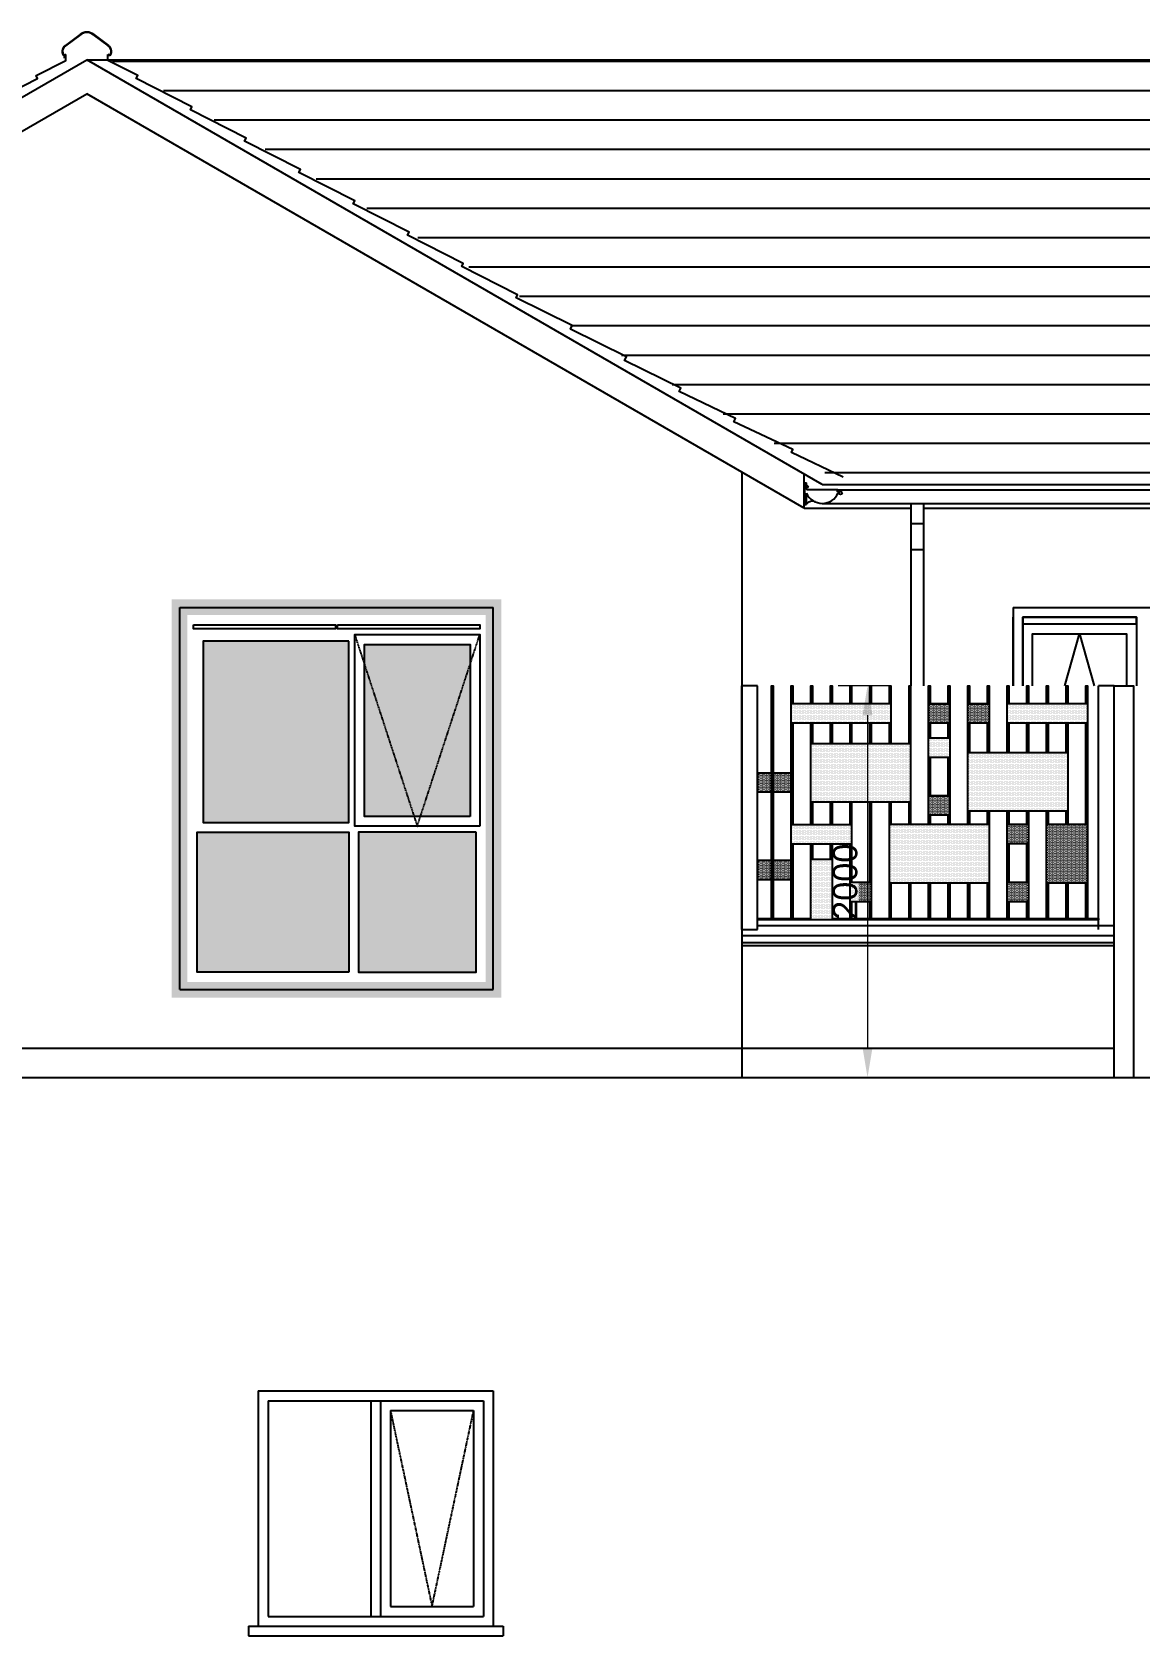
# Model space of a CAD drawing. Header units: inches. Extents: x -48459 to 205009, y 10398 to 54474.
# Drawn here: x 116167 to 121824, y 44974 to 53162 of the extents above; entities that cross this region are included whole.
import ezdxf

# ---------------------------------------------------------------- set-up
doc = ezdxf.new("R2010")
doc.units = ezdxf.units.IN
doc.header["$MEASUREMENT"] = 0
for name, pattern in [('13-42_First_Flr_Plan_XREF$0$HIDDEN', [0.375, 0.25, -0.125]), ('14-08 - Household Unit Master X-ref$0$DASHED2', [9.525, 6.35, -3.175]), ('DASHED', [19.05, 12.7, -6.35]), ('HIDDEN', [4.5, 1.5, -1.5, 1.5])]:
    doc.linetypes.add(name, pattern=pattern)
doc.layers.add('.', color=80, linetype='Continuous', lineweight=18)
for name, color, linetype in [('10-095_Xref_Sections$0$AR-Roof', 2, 'Continuous'), ('AR-backround', 9, 'Continuous'), ('AR-BRICK', 253, 'Continuous'), ('AR-DIM', 8, 'Continuous'), ('AR-DOOR-HATCH', 9, 'Continuous'), ('AR-HIDDEN-OVER', 8, 'DASHED'), ('AR-NEW-WALL', 2, 'Continuous'), ('AR-RAILING', 8, 'Continuous'), ('AR-RAINWATER', 8, 'Continuous'), ('AR-ROOF-LINE', 8, 'Continuous'), ('AR-RWP', 8, 'Continuous'), ('AR-WIND-FRAM', 4, 'Continuous'), ('QSS ELEVATION 2', 2, 'Continuous'), ('QSS ELEVATION 4', 8, 'Continuous')]:
    doc.layers.add(name, color=color, linetype=linetype)
doc.layers.add('AR-DEMOLITIONS', color=1, linetype='13-42_First_Flr_Plan_XREF$0$HIDDEN', true_color=0xff0000)
doc.layers.get('AR-DIM').off()
doc.styles.add('MS_1.50_2.5mm', font='arial.ttf', dxfattribs={"height": 125})
doc.dimstyles.new('MS_1.50_2.5mm', dxfattribs={"dimtxt": 125, "dimasz": 150, "dimexe": 150, "dimexo": 100, "dimgap": 50, "dimtad": 1, "dimtoh": 1, "dimdec": 0, "dimdsep": 46, "dimtxsty": 'MS_1.50_2.5mm', "dimcen": 150, "dimclre": 256, "dimclrt": 4, "dimadec": 0, "dimazin": 0, "dimtfac": 1, "dimtdec": 0, "dimtix": 1, "dimtmove": 2, "dimatfit": 2, "dimfxl": 1, "dimlwd": 18, "dimlwe": 18, "dimarcsym": 0})

# ---------------------------------------------------------------- blocks, each defined once
blk = doc.blocks.new('GUTTER END')
at = {"layer": '10-095_Xref_Sections$0$AR-Roof', "color": 8}
for p, q in [((0, -110), (0, 0)), ((0, 0), (8, 0)), ((8, -15.7), (8, 0)), ((8, -10), (18.2, -20.2)), ((8, -15.7), (15.4, -23)), ((8, -109.5), (8, -52.5)), ((167.7, -35.9), (10.6, -35.9)), ((15.4, -23), (18.2, -20.2)), ((165, -43.7), (167.2, -36.5)), ((182.4, -43.7), (165, -43.7)), ((169.4, -37.1), (168.1, -42.4)), ((174.4, -51.7), (170.4, -51.7)), ((0, -110), (6.1, -110))]:
    blk.add_line(p, q, dxfattribs=at)
blk.add_circle((182.4, -51.7), 8, dxfattribs=at)
for centre, radius, start, end in [((89, -15.7), 81, 180, 194.48071), ((89, -15.7), 89, 204.47912, 336.14055), ((168.2, -36.8), 1, 71.55544, 162.92141), ((169, -42.7), 1, 166.03075, 270), ((168.4, -36.9), 1, 346.03075, 71.55544), ((6.1, -106), 4, 270, 317.14473), ((38.8, -131.8), 37.7, 67.92205, 142.22838)]:
    blk.add_arc(centre, radius, start, end, dxfattribs=at)
blk = doc.blocks.new('*D385')
at = {"layer": 'AR-RAILING', "lineweight": 18, "transparency": 16777216}
for p, q in [((120553.8, 49824.2), (120283.1, 49824.2)), ((120553.8, 47824.2), (120283.1, 47824.2))]:
    blk.add_line(p, q, dxfattribs=at)
at = {"layer": 'AR-RAILING', "color": 0, "lineweight": 18, "transparency": 16777216}
blk.add_line((120433.1, 49674.2), (120433.1, 47974.2), dxfattribs=at)
at = {"layer": 'AR-RAILING', "color": 0, "transparency": 16777216}
for points in [[(120408.1, 49674.2), (120458.1, 49674.2), (120433.1, 49824.2)], [(120408.1, 47974.2), (120458.1, 47974.2), (120433.1, 47824.2)]]:
    blk.add_solid(points, dxfattribs=at)
at = {"layer": 'Defpoints', "color": 0, "transparency": 16777216}
for p in [(120653.8, 49824.2), (120433.1, 47824.2), (120653.8, 47824.2)]:
    blk.add_point(p, dxfattribs=at)
at = {"layer": 'AR-RAILING', "color": 4, "transparency": 16777216, "insert": (120319.3, 48824.2), "char_height": 125, "attachment_point": 5, "rotation": 90, "style": 'MS_1.50_2.5mm'}
blk.add_mtext('2000', dxfattribs=at)
blk = doc.blocks.new('LAVENDER OUTLINE WINDOW')
at = {"layer": '.', "true_color": 0xcd38ff, "transparency": 33554559}
h = blk.add_hatch(color=200, dxfattribs=at)
h.dxf.hatch_style = 1
h.paths.add_polyline_path([(1682.2, 2033), (-0.5, 2033), (-0.5, 0), (1682.2, 0)])
h.paths.add_polyline_path([(79.7, 1952.8), (1602, 1952.8), (1602, 80.2), (79.7, 80.2)], flags=16)
at = {"layer": 'AR-DOOR-HATCH'}
h = blk.add_hatch(color=254, dxfattribs=at)
h.paths.add_polyline_path([(903.7, 130), (130, 130), (130, 844.5), (903.7, 844.5)])
h.paths.add_polyline_path([(1553.7, 844.5), (953.7, 844.5), (953.7, 130), (1553.7, 130)])
h.paths.add_polyline_path([(1522.7, 1803), (983.7, 1803), (983.7, 924.5), (1522.7, 924.5)])
h.paths.add_polyline_path([(903.7, 1820.4), (160, 1820.4), (160, 894.5), (903.7, 894.5)])
at = {"color": 252, "linetype": '14-08 - Household Unit Master X-ref$0$DASHED2', "ltscale": 0.5}
for points in [[(1682.7, 0), (0, 0), (0, 2033), (1682.7, 2033)], [(1602.5, 80.2), (80.2, 80.2), (80.2, 1952.8), (1602.5, 1952.8)]]:
    blk.add_lwpolyline(points, close=True, dxfattribs=at)
at = {"layer": 'AR-HIDDEN-OVER', "linetype": 'HIDDEN'}
blk.add_lwpolyline([(933.7, 1853), (1253.2, 874.5), (1572.7, 1853)], dxfattribs=at)
at = {"layer": 'QSS ELEVATION 2', "color": 4}
for p, q in [((41.5, 41.5), (41.5, 1991.5)), ((41.5, 1991.5), (1641.2, 1991.5)), ((1641.2, 41.5), (1641.2, 1991.5)), ((41.5, 41.5), (1641.2, 41.5))]:
    blk.add_line(p, q, dxfattribs=at)
at = {"layer": 'QSS ELEVATION 4'}
for points in [[(110, 1903), (836.4, 1903), (836.4, 1883), (110, 1883)], [(846.4, 1903), (1572.7, 1903), (1572.7, 1883), (846.4, 1883)], [(903.7, 1820.4), (160, 1820.4), (160, 894.5), (903.7, 894.5)], [(903.7, 1820.4), (160, 1820.4), (160, 894.5), (903.7, 894.5)], [(1572.7, 874.5), (933.7, 874.5), (933.7, 1853), (1572.7, 1853)], [(1522.7, 924.5), (983.7, 924.5), (983.7, 1803), (1522.7, 1803)], [(903.7, 130), (130, 130), (130, 844.5), (903.7, 844.5)], [(1553.7, 844.5), (953.7, 844.5), (953.7, 130), (1553.7, 130)]]:
    blk.add_lwpolyline(points, close=True, dxfattribs=at)

msp = doc.modelspace()

# ---------------------------------------------------------------- hatches: boundary and pattern name
at = {"layer": '.', "transparency": 33554559}
h = msp.add_hatch(dxfattribs=at)
h.set_pattern_fill('DOTS', color=254, scale=100)
h.set_pattern_definition([(0, (90530.3415, -7e-12), (3.125, 6.25), [0, -6.25])])
h.paths.add_polyline_path([(120552.6, 49734.2), (120043.1, 49734.2), (120043.1, 49634.2), (120552.6, 49634.2)])
h = msp.add_hatch(dxfattribs=at)
h.set_pattern_fill('DOTS', color=254, scale=100)
h.set_pattern_definition([(0, (91232.3844, -7e-12), (3.125, 6.25), [0, -6.25])])
h.paths.add_polyline_path([(120945.8, 49734.2), (120945.8, 49634.2), (121054.1, 49634.2), (121054.1, 49734.2)])
h.paths.add_polyline_path([(120853.5, 49634.2), (120853.5, 49734.2), (120745.2, 49734.2), (120745.2, 49634.2)])
h = msp.add_hatch(dxfattribs=at)
h.set_pattern_fill('DOTS', color=254, scale=100)
h.set_pattern_definition([(0, (91633.552, -7e-12), (3.125, 6.25), [0, -6.25])])
h.paths.add_polyline_path([(121555.5, 49734.2), (121146.4, 49734.2), (121146.4, 49634.2), (121555.5, 49634.2)])
h = msp.add_hatch(dxfattribs=at)
h.set_pattern_fill('DOTS', color=254, scale=100)
h.set_pattern_definition([(0, (89940.119, -7e-12), (3.125, 6.25), [0, -6.25])])
h.paths.add_polyline_path([(120853.5, 49558.7), (120745.2, 49558.7), (120745.2, 49458.7), (120853.5, 49458.7)])
h = msp.add_hatch(dxfattribs=at)
h.set_pattern_fill('DOTS', color=254, scale=100)
h.set_pattern_definition([(0, (90690.6166, -7e-12), (3.125, 6.25), [0, -6.25])])
h.paths.add_polyline_path([(120652.9, 49530.7), (120143.4, 49530.7), (120143.4, 49230.7), (120652.9, 49230.7)])
h = msp.add_hatch(dxfattribs=at)
h.set_pattern_fill('DOTS', color=254, scale=100)
h.set_pattern_definition([(0, (90718.509, -7e-12), (3.125, 6.25), [0, -6.25])])
h.paths.add_polyline_path([(121455.2, 49484.1), (120945.8, 49484.1), (120945.8, 49184.1), (121455.2, 49184.1)])
h = msp.add_hatch(dxfattribs=at)
h.set_pattern_fill('DOTS', color=254, scale=100)
h.set_pattern_definition([(0, (89220.162, -178.019), (3.125, 6.25), [0, -6.25])])
h.paths.add_polyline_path([(120051.1, 49380.7), (119871.9, 49380.7), (119871.9, 49280.7), (120051.1, 49280.7)])
h = msp.add_hatch(dxfattribs=at)
h.set_pattern_fill('DOTS', color=254, scale=100)
h.set_pattern_definition([(0, (89940.119, -294.351), (3.125, 6.25), [0, -6.25])])
h.paths.add_polyline_path([(120853.5, 49264.4), (120745.2, 49264.4), (120745.2, 49164.4), (120853.5, 49164.4)])
h = msp.add_hatch(dxfattribs=at)
h.set_pattern_fill('DOTS', color=254, scale=100)
h.set_pattern_definition([(0, (89521.0374, -443.0366), (3.125, 6.25), [0, -6.25])])
h.paths.add_polyline_path([(120352, 49115.7), (120043.1, 49115.7), (120043.1, 49015.7), (120352, 49015.7)])
h = msp.add_hatch(dxfattribs=at)
h.set_pattern_fill('DOTS', color=254, scale=100)
h.set_pattern_definition([(0, (91075.9114, -413.4455), (3.125, 6.25), [0, -6.25])])
h.paths.add_polyline_path([(121054.1, 49117.3), (120544.6, 49117.3), (120544.6, 48817.3), (121054.1, 48817.3)])
h = msp.add_hatch(dxfattribs=at)
h.set_pattern_fill('DOTS', color=254, scale=100)
h.set_pattern_definition([(0, (90333.832, -441.465), (3.125, 6.25), [0, -6.25])])
h.paths.add_polyline_path([(121254.7, 49117.3), (121146.4, 49117.3), (121146.4, 49017.3), (121254.7, 49017.3)])
h = msp.add_hatch(dxfattribs=at)
h.set_pattern_fill('DOTS', color=254, scale=100)
h.set_pattern_definition([(0, (91846.501, -413.4455), (3.125, 6.25), [0, -6.25])])
h.paths.add_polyline_path([(121555.5, 49117.3), (121346.9, 49117.3), (121346.9, 48817.3), (121555.5, 48817.3)])
h = msp.add_hatch(dxfattribs=at)
h.set_pattern_fill('DOTS', color=254, scale=100)
h.set_pattern_definition([(0, (89220.162, -624.428), (3.125, 6.25), [0, -6.25])])
h.paths.add_polyline_path([(120051.1, 48934.3), (119871.9, 48934.3), (119871.9, 48834.3), (120051.1, 48834.3)])
h = msp.add_hatch(dxfattribs=at)
h.set_pattern_fill('DOTS', color=254, scale=100)
h.set_pattern_definition([(0, (89327.427, -414.613), (3.125, 6.25), [0, -6.25])])
h.paths.add_polyline_path([(120251.7, 48939.9), (120143.4, 48939.9), (120143.4, 48629.2), (120251.7, 48629.2)])
h = msp.add_hatch(dxfattribs=at)
h.set_pattern_fill('DOTS', color=254, scale=100)
h.set_pattern_definition([(0, (89521.0374, -737.388), (3.125, 6.25), [0, -6.25])])
h.paths.add_polyline_path([(120452.3, 48821.3), (120344, 48821.3), (120344, 48721.3), (120452.3, 48721.3)])
h = msp.add_hatch(dxfattribs=at)
h.set_pattern_fill('DOTS', color=254, scale=100)
h.set_pattern_definition([(0, (90333.832, -737.388), (3.125, 6.25), [0, -6.25])])
h.paths.add_polyline_path([(121254.7, 48821.3), (121146.4, 48821.3), (121146.4, 48721.3), (121254.7, 48721.3)])
at = {"layer": 'AR-BRICK', "transparency": 33554687}
h = msp.add_hatch(dxfattribs=at)
h.set_pattern_fill('ANSI31', color=254, scale=1200, angle=135)
h.set_pattern_definition([(180, (0.02, -87), (-1e-14, -150), [])])
h.paths.add_polyline_path([(131901.9, 50852.7), (131901.9, 53020.1), (116473.7, 53073.3), (120227.7, 50906)])

# ---------------------------------------------------------------- linework, layer by layer
at = {"layer": 'AR-backround', "color": 8}
msp.add_line((113101.9, 47974.2), (121691.9, 47974.2), dxfattribs=at)
at = {"layer": 'AR-backround'}
msp.add_line((110101.9, 47824.2), (137131.4, 47824.2), dxfattribs=at)
at = {"layer": 'AR-HIDDEN-OVER', "linetype": 'HIDDEN'}
msp.add_lwpolyline([(117996.9, 46124.2), (118209.4, 45124.2), (118421.9, 46124.2)], dxfattribs=at)
at = {"layer": 'AR-NEW-WALL'}
msp.add_line((119791.9, 50915.6), (119791.9, 47824.2), dxfattribs=at)
at = {"layer": 'AR-RAILING'}
for p, q in [((119791.9, 48580.6), (119871.9, 48580.6)), ((121691.9, 48599.2), (119871.9, 48599.2))]:
    msp.add_line(p, q, dxfattribs=at)
for points in [[(119942.9, 48792.9), (119942.9, 49824.2), (119950.9, 49824.2), (119950.9, 49734.2)], [(120043.1, 48792.9), (120043.1, 49824.2), (120051.1, 49824.2), (120051.1, 49734.2)], [(120143.4, 49734.2), (120143.4, 49824.2), (120151.4, 49824.2), (120151.4, 49734.2)], [(120243.7, 49734.2), (120243.7, 49824.2), (120251.7, 49824.2), (120251.7, 49734.2)], [(120344, 49734.2), (120344, 49824.2), (120352, 49824.2), (120352, 49734.2)], [(120444.3, 49734.2), (120444.3, 49824.2), (120452.3, 49824.2), (120452.3, 49734.2)], [(120544.6, 49734.2), (120544.6, 49824.2), (120552.6, 49824.2), (120552.6, 49530.7)], [(120644.9, 49530.7), (120644.9, 49824.2), (120652.9, 49824.2), (120652.9, 49117.3)], [(120745.2, 49117.3), (120745.2, 49824.2), (120753.2, 49824.2), (120753.2, 49734.2)], [(120845.5, 49734.2), (120845.5, 49824.2), (120853.5, 49824.2), (120853.5, 49117.3)], [(120945.8, 49117.3), (120945.8, 49824.2), (120953.8, 49824.2), (120953.8, 49734.2)], [(121046.1, 49734.2), (121046.1, 49824.2), (121054.1, 49824.2), (121054.1, 49484.1)], [(121146.4, 49484.1), (121146.4, 49824.2), (121154.4, 49824.2), (121154.4, 49734.2)], [(121246.7, 49734.2), (121246.7, 49824.2), (121254.7, 49824.2), (121254.7, 49734.2)], [(121346.9, 49734.2), (121346.9, 49824.2), (121354.9, 49824.2), (121354.9, 49734.2)], [(121447.2, 49734.2), (121447.2, 49824.2), (121455.2, 49824.2), (121455.2, 49734.2)], [(121547.5, 49734.2), (121547.5, 49824.2), (121555.5, 49824.2), (121555.5, 48637.2), (121547.5, 48637.2), (121547.5, 48792.9)], [(121691.9, 47824.2), (121691.9, 49824.2), (121791.9, 49824.2), (121791.9, 47824.2)], [(119950.9, 49734.2), (119950.9, 49015.7)], [(120051.1, 49634.2), (120051.1, 49115.7)], [(120143.4, 49115.7), (120143.4, 49634.2)], [(120151.4, 49634.2), (120151.4, 49530.7)], [(120243.7, 49530.7), (120243.7, 49634.2)], [(120251.7, 49634.2), (120251.7, 49530.7)], [(120344, 49530.7), (120344, 49634.2)], [(120352, 49634.2), (120352, 49530.7)], [(120444.3, 49530.7), (120444.3, 49634.2)], [(120452.3, 49634.2), (120452.3, 49530.7)], [(120544.6, 49530.7), (120544.6, 49634.2)], [(120753.2, 49634.2), (120753.2, 49558.7)], [(120845.5, 49558.7), (120845.5, 49634.2)], [(120953.8, 49634.2), (120953.8, 49484.1)], [(121046.1, 49484.1), (121046.1, 49634.2)], [(121154.4, 49634.2), (121154.4, 49484.1)], [(121246.7, 49484.1), (121246.7, 49634.2)], [(121254.7, 49634.2), (121254.7, 49484.1)], [(121346.9, 49484.1), (121346.9, 49634.2)], [(121354.9, 49634.2), (121354.9, 49484.1)], [(121447.2, 49484.1), (121447.2, 49634.2)], [(121455.2, 49634.2), (121455.2, 49117.3)], [(121547.5, 49117.3), (121547.5, 49634.2)], [(120143.4, 49530.7), (120652.9, 49530.7), (120652.9, 49230.7), (120143.4, 49230.7), (120143.4, 49530.7)], [(120753.2, 49458.7), (120753.2, 49264.4)], [(120845.5, 49264.4), (120845.5, 49458.7)], [(120945.8, 49484.1), (121455.2, 49484.1), (121455.2, 49184.1), (120945.8, 49184.1), (120945.8, 49484.1)], [(120151.4, 49230.7), (120151.4, 49115.7)], [(120243.7, 49115.7), (120243.7, 49230.7)], [(120251.7, 49230.7), (120251.7, 49115.7)], [(120344, 49115.7), (120344, 49230.7)], [(120352, 49230.7), (120352, 48821.3)], [(120444.3, 48821.3), (120444.3, 49230.7)], [(120452.3, 49230.7), (120452.3, 48637.2), (120444.3, 48637.2), (120444.3, 48721.3)], [(120544.6, 48792.9), (120544.6, 49230.7)], [(120552.6, 49230.7), (120552.6, 49117.3)], [(120644.9, 49117.3), (120644.9, 49230.7)], [(120753.2, 49164.4), (120753.2, 49117.3)], [(120845.5, 49117.3), (120845.5, 49164.4)], [(120953.8, 49184.1), (120953.8, 49117.3)], [(121046.1, 49117.3), (121046.1, 49184.1)], [(121054.1, 49184.1), (121054.1, 48637.2), (121046.1, 48637.2), (121046.1, 48792.9)], [(121146.4, 48792.9), (121146.4, 49184.1)], [(121154.4, 49184.1), (121154.4, 49117.3)], [(121246.7, 49117.3), (121246.7, 49184.1)], [(121254.7, 49184.1), (121254.7, 48637.2), (121246.7, 48637.2), (121246.7, 48721.3)], [(121346.9, 48792.9), (121346.9, 49184.1)], [(121354.9, 49184.1), (121354.9, 49117.3)], [(121447.2, 49117.3), (121447.2, 49184.1)], [(120544.6, 49117.3), (121054.1, 49117.3), (121054.1, 48817.3), (120544.6, 48817.3), (120544.6, 49117.3)], [(121346.9, 49117.3), (121555.5, 49117.3), (121555.5, 48817.3), (121346.9, 48817.3), (121346.9, 49117.3)], [(119950.9, 49015.7), (119950.9, 48637.2), (119942.9, 48637.2), (119942.9, 48792.9)], [(120051.1, 49015.7), (120051.1, 48637.2), (120043.1, 48637.2), (120043.1, 48792.9)], [(120143.4, 48792.9), (120143.4, 49015.7)], [(120151.4, 49015.7), (120151.4, 48939.9)], [(120243.7, 48939.9), (120243.7, 49015.7)], [(120251.7, 49015.7), (120251.7, 48637.2)], [(120344, 48792.9), (120344, 49015.7)], [(121154.4, 49017.3), (121154.4, 48878.4)], [(121154.4, 49017.3), (121154.4, 48821.3)], [(121246.7, 48821.3), (121246.7, 49017.3)], [(120143.4, 48629.2), (120143.4, 48939.9), (120251.7, 48939.9), (120251.7, 48629.2)], [(120552.6, 48817.3), (120552.6, 48637.2), (120544.6, 48637.2), (120544.6, 48792.9)], [(120644.9, 48792.9), (120644.9, 48817.3)], [(120652.9, 48817.3), (120652.9, 48637.2), (120644.9, 48637.2), (120644.9, 48792.9)], [(120745.2, 48792.9), (120745.2, 48817.3)], [(120753.2, 48817.3), (120753.2, 48637.2), (120745.2, 48637.2), (120745.2, 48792.9)], [(120845.5, 48792.9), (120845.5, 48817.3)], [(120853.5, 48817.3), (120853.5, 48637.2), (120845.5, 48637.2), (120845.5, 48792.9)], [(120945.8, 48792.9), (120945.8, 48817.3)], [(120953.8, 48817.3), (120953.8, 48637.2), (120945.8, 48637.2), (120945.8, 48792.9)], [(121046.1, 48792.9), (121046.1, 48817.3)], [(121354.9, 48817.3), (121354.9, 48637.2), (121346.9, 48637.2), (121346.9, 48792.9)], [(121447.2, 48792.9), (121447.2, 48817.3)], [(121455.2, 48817.3), (121455.2, 48637.2), (121447.2, 48637.2), (121447.2, 48792.9)], [(121547.5, 48792.9), (121547.5, 48817.3)], [(120143.4, 48637.2), (120143.4, 48792.9)], [(120352, 48721.3), (120352, 48637.2), (120344, 48637.2), (120344, 48792.9)], [(121154.4, 48721.3), (121154.4, 48637.2), (121146.4, 48637.2), (121146.4, 48792.9)], [(120251.7, 48637.2), (121611.9, 48637.2), (121611.9, 48629.2), (119871.9, 48629.2), (119871.9, 48637.2), (120143.4, 48637.2)], [(119791.9, 48580.6), (119791.9, 48499.2)]]:
    msp.add_lwpolyline(points, dxfattribs=at)
for points in [[(119871.9, 49380.7), (120051.1, 49380.7), (120051.1, 49280.7), (119871.9, 49280.7)], [(120745.2, 49264.4), (120853.5, 49264.4), (120853.5, 49164.4), (120745.2, 49164.4)], [(120043.1, 49115.7), (120352, 49115.7), (120352, 49015.7), (120043.1, 49015.7)], [(121146.4, 49117.3), (121254.7, 49117.3), (121254.7, 49017.3), (121146.4, 49017.3)], [(119871.9, 48934.3), (120051.1, 48934.3), (120051.1, 48834.3), (119871.9, 48834.3)], [(120344, 48821.3), (120452.3, 48821.3), (120452.3, 48721.3), (120344, 48721.3)], [(121146.4, 48821.3), (121254.7, 48821.3), (121254.7, 48721.3), (121146.4, 48721.3)]]:
    msp.add_lwpolyline(points, close=True, dxfattribs=at)
at = {"layer": 'AR-RAINWATER'}
for p, q in [((119871.9, 49824.2), (119791.9, 49824.2)), ((121691.9, 49824.2), (121611.9, 49824.2)), ((119791.9, 48514.2), (121691.9, 48514.2))]:
    msp.add_line(p, q, dxfattribs=at)
for points in [[(119791.9, 48580.6), (119791.9, 49824.2)], [(119871.9, 48580.6), (119871.9, 49824.2)], [(121611.9, 48580.6), (121611.9, 49824.2)], [(121691.9, 48580.6), (121691.9, 49824.2)], [(120043.1, 49734.2), (120552.6, 49734.2), (120552.6, 49634.2), (120043.1, 49634.2), (120043.1, 49734.2)], [(121146.4, 49734.2), (121555.5, 49734.2), (121555.5, 49634.2), (121146.4, 49634.2), (121146.4, 49734.2)], [(119791.9, 48549.2), (121691.9, 48549.2)], [(119791.9, 48499.2), (121691.9, 48499.2)]]:
    msp.add_lwpolyline(points, dxfattribs=at)
for points in [[(120745.2, 49734.2), (120853.5, 49734.2), (120853.5, 49634.2), (120745.2, 49634.2)], [(120945.8, 49734.2), (121054.1, 49734.2), (121054.1, 49634.2), (120945.8, 49634.2)], [(120745.2, 49558.7), (120853.5, 49558.7), (120853.5, 49458.7), (120745.2, 49458.7)]]:
    msp.add_lwpolyline(points, close=True, dxfattribs=at)
at = {"layer": 'AR-ROOF-LINE'}
for p, q in [((116412, 53149.5), (116337, 53093)), ((116412.6, 53148.7), (116337.6, 53092.2)), ((116413.2, 53147.9), (116338.2, 53091.4)), ((116416.6, 53149.8), (116338.6, 53091.3)), ((116477.1, 53149.8), (116555.1, 53091.3)), ((116480.5, 53147.9), (116555.6, 53091.4)), ((116481.1, 53148.7), (116556.2, 53092.2)), ((116481.7, 53149.5), (116556.8, 53093)), ((112692.9, 50852.7), (116446.9, 53020.1)), ((116333.2, 53028.5), (116333.2, 53043.2)), ((120200.9, 50852.7), (116446.9, 53020.1)), ((116446.9, 53020.1), (131901.9, 53020.1)), ((112783.9, 50732), (116446.9, 52846.9)), ((120109.9, 50732), (116446.9, 52846.9)), ((120109.9, 50732), (120109.9, 50905.2)), ((120200.9, 50852.7), (131901.9, 50852.7)), ((120109.9, 50732), (120653.8, 50732)), ((120718.8, 50732), (130923.1, 50732))]:
    msp.add_line(p, q, dxfattribs=at)
for points in [[(115910.4, 52780.4), (116195.6, 52924.4), (116187.5, 52940.4), (116339.9, 53017.3), (116339.8, 53046.5)], [(120309.1, 50890.1), (120044.8, 51015.3), (120052.3, 51031.3), (119750.8, 51172), (119759.2, 51189.7), (119470.7, 51326.5), (119479.3, 51344), (119192.9, 51485.1), (119202.2, 51503.9), (118915.8, 51645.1), (118925.2, 51664.4), (118638.5, 51805.3), (118646.1, 51820.4), (118360.9, 51964.4), (118369, 51980.4), (118083.8, 52124.4), (118091.9, 52140.4), (117806.7, 52284.4), (117814.8, 52300.4), (117529.5, 52444.4), (117537.6, 52460.4), (117252.4, 52604.4), (117260.5, 52620.4), (116975.3, 52764.4), (116983.4, 52780.4), (116698.1, 52924.4), (116706.3, 52940.4), (116553.8, 53017.3), (116554, 53046.5)]]:
    msp.add_lwpolyline(points, dxfattribs=at)
for centre, radius, start, end in [((116448.7, 53100.5), 61.2, 91.72343, 126.86499), ((116448.7, 53100.5), 60.2, 91.75207, 126.86499), ((116448.7, 53100.5), 59.2, 91.78169, 126.86499), ((116448.6, 53103.4), 56.4, 91.72343, 124.60398), ((116445.1, 53103.4), 56.4, 55.39602, 88.27657), ((116445, 53100.5), 61.2, 53.13501, 88.27657), ((116445, 53100.5), 60.2, 53.13501, 88.24793), ((116445, 53100.5), 59.2, 53.13501, 88.21831), ((116350.1, 53062.6), 29.4, 174.41606, 209.91999), ((116362.2, 53059.8), 41.7, 127.31435, 171.96806), ((116350.1, 53062.6), 28.4, 174.41606, 209.91999), ((116362.2, 53059.8), 40.7, 127.31435, 171.96806), ((116350.1, 53062.6), 27.4, 174.41606, 209.91999), ((116362.2, 53059.8), 39.7, 127.31435, 171.96806), ((116531.5, 53059.8), 39.7, 8.03194, 52.68565), ((116531.5, 53059.8), 40.7, 8.03194, 52.68565), ((116531.5, 53059.8), 41.7, 8.03194, 52.68565), ((116543.6, 53062.6), 27.4, 330.08001, 5.58394), ((116543.6, 53062.6), 28.4, 330.08001, 5.58394), ((116543.6, 53062.6), 29.4, 330.08001, 5.58394), ((116332.7, 53052.3), 9.1, 207.33018, 339.23177), ((116332.7, 53052.3), 8.1, 207.33018, 339.23177), ((116332.7, 53052.3), 7.1, 207.33018, 339.23177), ((116561.1, 53052.3), 9.1, 200.76823, 332.66982), ((116561.1, 53052.3), 8.1, 200.76823, 332.66982), ((116561.1, 53052.3), 7.1, 200.76823, 332.66982)]:
    msp.add_arc(centre, radius, start, end, dxfattribs=at)
at = {"layer": 'AR-RWP'}
for p, q in [((120280.5, 50824.6), (131901.9, 50824.6)), ((120202.7, 50755.9), (120653.8, 50755.9)), ((120653.8, 50755.9), (130923.1, 50755.9))]:
    msp.add_line(p, q, dxfattribs=at)
at = {"layer": 'AR-RWP', "color": 254, "true_color": 0xcccccc}
for p, q in [((120653.8, 50755.9), (120653.8, 49824.2)), ((120718.8, 50755.9), (120718.8, 49824.2)), ((120653.8, 50653.5), (120718.8, 50653.5)), ((120653.8, 50519.7), (120718.8, 50519.7))]:
    msp.add_line(p, q, dxfattribs=at)
at = {"layer": 'AR-WIND-FRAM', "color": 8}
for p, q in [((121176.3, 50224.2), (123886.3, 50224.2)), ((121176.3, 50224.2), (121176.3, 49824.2)), ((121176.3, 49824.2), (121176.3, 50174.2)), ((121226.3, 50174.2), (121806.3, 50174.2)), ((121226.3, 49824.2), (121226.3, 50174.2)), ((121226.3, 50174.2), (121226.3, 49824.2)), ((121806.3, 50174.2), (121806.3, 49824.2))]:
    msp.add_line(p, q, dxfattribs=at)
at = {"layer": 'AR-WIND-FRAM'}
for p, q in [((117321.9, 46224.9), (117321.9, 45024.2)), ((117321.9, 46224.9), (118521.9, 46224.9)), ((118521.9, 46224.9), (118521.9, 45024.2)), ((117371.9, 46174.9), (117371.9, 45074.2)), ((117371.9, 46174.9), (118471.9, 46174.9)), ((117896.9, 46174.9), (117896.9, 45074.2)), ((117946.9, 46174.9), (117946.9, 45074.2)), ((117996.9, 46124.9), (118421.9, 46124.9)), ((117996.9, 46124.9), (117996.9, 45124.2)), ((118421.9, 46124.9), (118421.9, 45124.2)), ((118471.9, 46174.9), (118471.9, 45074.2)), ((117996.9, 45124.2), (118421.9, 45124.2)), ((117371.9, 45074.2), (118471.9, 45074.2)), ((117271.9, 45024.2), (117271.9, 44974.2)), ((117271.9, 45024.2), (118571.9, 45024.2)), ((117271.9, 44974.2), (118571.9, 44974.2)), ((118571.9, 45024.2), (118571.9, 44974.2))]:
    msp.add_line(p, q, dxfattribs=at)
at = {"layer": 'AR-WIND-FRAM', "color": 8}
msp.add_lwpolyline([(121806.3, 50140.1), (121806.3, 50174.2), (121226.3, 50174.2), (121226.3, 50140.1)], close=True, dxfattribs=at)
for points in [[(121276.3, 49824.2), (121276.3, 50090.1), (121756.3, 50090.1), (121756.3, 49824.2)], [(121441.4, 49824.2), (121516.3, 50090.1), (121591.1, 49824.2)]]:
    msp.add_lwpolyline(points, dxfattribs=at)

# ---------------------------------------------------------------- block references
at = {"layer": 'AR-DEMOLITIONS'}
msp.add_blockref('GUTTER END', (120112.8, 50860.5), dxfattribs=at)
at = {"layer": 'AR-DIM'}
msp.add_blockref('LAVENDER OUTLINE WINDOW', (116880.7, 48232.7), dxfattribs=at)

# ---------------------------------------------------------------- dimensions: what is measured, and where the dimension line sits
at = {"layer": 'AR-RAILING'}
dim = msp.add_aligned_dim(p1=(120653.8, 49824.2), p2=(120653.8, 47824.2), distance=-220.7, dimstyle='MS_1.50_2.5mm', dxfattribs=at)
dim.commit()
dim.dimension.update_dxf_attribs({"geometry": '*D385', "text_midpoint": (120319.3, 48824.2)})

doc.saveas('drawing.dxf')
